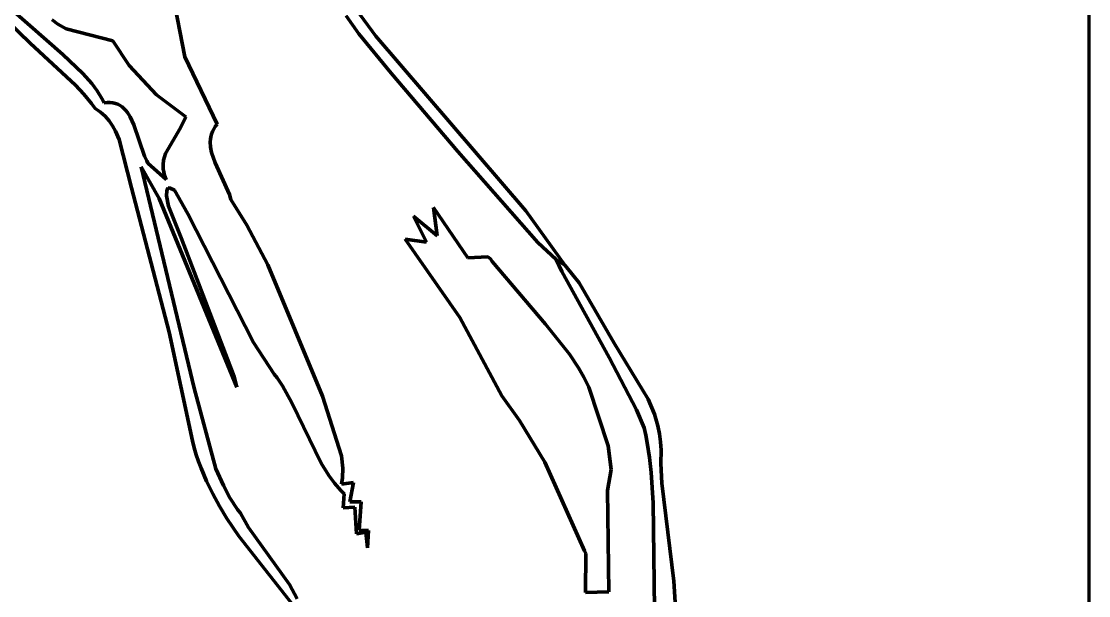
# Model space of a CAD drawing. Header units: millimetres. Extents: x 0 to 8.5, y 0 to 13.2.
# Drawn here: x 6.9 to 8.542, y 2.874 to 3.757 of the extents above; entities that cross this region are included whole.
import ezdxf

# ---------------------------------------------------------------- set-up
doc = ezdxf.new("R2010")
doc.units = ezdxf.units.MM
for name, color, linetype, lineweight in [('color#060606ff', 7, 'CONTINUOUS', 100), ('color#5c5c5cff', 7, 'CONTINUOUS', 100), ('color#ffffffff', 7, 'CONTINUOUS', 100)]:
    doc.layers.add(name, color=color, linetype=linetype, lineweight=lineweight)

msp = doc.modelspace()

# ---------------------------------------------------------------- linework, layer by layer
at = {"layer": 'color#060606ff'}
for p, q in [((7.1312, 3.8044), (7.151, 3.7026)), ((6.8839, 3.7758), (6.9636, 3.7062)), ((6.9131, 3.7238), (6.8788, 3.7568)), ((6.9558, 3.7527), (6.947, 3.7595)), ((6.9687, 3.7459), (6.9558, 3.7527)), ((7.0403, 3.727), (6.9687, 3.7459)), ((6.9832, 3.6591), (6.9131, 3.7238)), ((7.0656, 3.6895), (7.0403, 3.727)), ((6.9636, 3.7062), (6.9943, 3.6772)), ((7.151, 3.7026), (7.2008, 3.5992)), ((7.1077, 3.6441), (7.0656, 3.6895)), ((6.9943, 3.6772), (7.008, 3.6614)), ((6.996, 3.6452), (6.9832, 3.6591)), ((7.0079, 3.6306), (6.996, 3.6452)), ((7.008, 3.6614), (7.0163, 3.6502)), ((7.0163, 3.6502), (7.0238, 3.6383)), ((7.0135, 3.623), (7.0079, 3.6306)), ((7.0238, 3.6383), (7.0272, 3.6321)), ((7.0272, 3.6321), (7.032, 3.6326)), ((7.032, 3.6326), (7.0365, 3.6325)), ((7.0365, 3.6325), (7.0407, 3.632)), ((7.0407, 3.632), (7.0446, 3.631)), ((7.0446, 3.631), (7.0482, 3.6296)), ((7.0482, 3.6296), (7.0516, 3.6277)), ((7.153, 3.6102), (7.1077, 3.6441)), ((7.0177, 3.6203), (7.0135, 3.623)), ((7.0216, 3.6175), (7.0177, 3.6203)), ((7.0287, 3.6112), (7.0216, 3.6175)), ((7.0516, 3.6277), (7.0547, 3.6256)), ((7.0547, 3.6256), (7.0576, 3.623)), ((7.0576, 3.623), (7.0603, 3.6202)), ((7.0603, 3.6202), (7.0628, 3.6171)), ((7.0628, 3.6171), (7.0672, 3.6101)), ((7.0348, 3.6042), (7.0287, 3.6112)), ((7.0401, 3.5966), (7.0348, 3.6042)), ((7.0447, 3.5885), (7.0401, 3.5966)), ((7.0672, 3.6101), (7.0729, 3.5981)), ((7.0729, 3.5981), (7.0893, 3.5501)), ((7.1448, 3.5935), (7.153, 3.6102)), ((7.2008, 3.5992), (7.198, 3.5954)), ((7.0503, 3.5756), (7.0447, 3.5885)), ((7.1213, 3.5537), (7.1448, 3.5935)), ((7.1913, 3.5797), (7.1906, 3.5758)), ((7.1924, 3.5837), (7.1913, 3.5797)), ((7.1938, 3.5876), (7.1924, 3.5837)), ((7.1957, 3.5915), (7.1938, 3.5876)), ((7.198, 3.5954), (7.1957, 3.5915)), ((7.0692, 3.5011), (7.0503, 3.5756)), ((7.1906, 3.5758), (7.1903, 3.5718)), ((7.1903, 3.5718), (7.1907, 3.5637)), ((7.1907, 3.5637), (7.1922, 3.5556)), ((7.0893, 3.5501), (7.0927, 3.5426)), ((7.1185, 3.5439), (7.1213, 3.5537)), ((7.1922, 3.5556), (7.1977, 3.5394)), ((7.1119, 3.4847), (7.0843, 3.5333)), ((7.0843, 3.5333), (7.1658, 3.1931)), ((7.0927, 3.5426), (7.0945, 3.5392)), ((7.0945, 3.5392), (7.1226, 3.5138)), ((7.1178, 3.537), (7.1185, 3.5439)), ((7.1181, 3.5297), (7.1178, 3.537)), ((7.1977, 3.5394), (7.2198, 3.4909)), ((7.1188, 3.5259), (7.1181, 3.5297)), ((7.1197, 3.522), (7.1188, 3.5259)), ((7.1209, 3.518), (7.1197, 3.522)), ((7.1226, 3.5138), (7.1209, 3.518)), ((7.127, 3.2793), (7.0692, 3.5011)), ((7.1249, 3.5014), (7.1235, 3.4964)), ((7.1287, 3.5006), (7.1249, 3.5014)), ((7.1351, 3.4974), (7.1287, 3.5006)), ((7.1558, 3.4614), (7.1351, 3.4974)), ((7.2312, 3.1945), (7.1119, 3.4847)), ((7.1235, 3.4964), (7.123, 3.4888)), ((7.123, 3.4888), (7.1263, 3.4728)), ((7.2198, 3.4909), (7.2221, 3.483)), ((7.2221, 3.483), (7.2464, 3.4438)), ((7.1263, 3.4728), (7.1456, 3.4244)), ((7.5338, 3.4711), (7.5865, 3.3933)), ((7.5394, 3.4276), (7.5338, 3.4711)), ((7.2567, 3.2632), (7.1558, 3.4614)), ((7.5228, 3.4177), (7.503, 3.4577)), ((7.503, 3.4577), (7.5394, 3.4276)), ((7.2464, 3.4438), (7.2788, 3.3829)), ((7.1456, 3.4244), (7.2269, 3.2109)), ((7.5741, 3.3018), (7.4904, 3.4222)), ((7.4904, 3.4222), (7.5228, 3.4177)), ((7.2788, 3.3829), (7.363, 3.1808)), ((7.5865, 3.3933), (7.6172, 3.3953)), ((7.6172, 3.3953), (7.6214, 3.3919)), ((7.6214, 3.3919), (7.6239, 3.3878)), ((7.6239, 3.3878), (7.706, 3.2915)), ((7.7227, 3.391), (7.7364, 3.3818)), ((7.731, 3.3726), (7.7227, 3.391)), ((7.8039, 3.2402), (7.731, 3.3726)), ((7.7364, 3.3818), (7.7577, 3.3552)), ((7.7577, 3.3552), (7.8117, 3.2621)), ((7.6388, 3.1812), (7.5741, 3.3018)), ((7.706, 3.2915), (7.7429, 3.2456)), ((7.1629, 3.112), (7.127, 3.2793)), ((7.2888, 3.2147), (7.2567, 3.2632)), ((7.8117, 3.2621), (7.8641, 3.1761)), ((7.7429, 3.2456), (7.7568, 3.2246)), ((7.8459, 3.16), (7.8039, 3.2402)), ((7.7568, 3.2246), (7.7652, 3.21)), ((7.2269, 3.2109), (7.2312, 3.1945)), ((7.2932, 3.2088), (7.2888, 3.2147)), ((7.3014, 3.1965), (7.2932, 3.2088)), ((7.7652, 3.21), (7.7728, 3.1948)), ((7.1658, 3.1931), (7.199, 3.0693)), ((7.3159, 3.1708), (7.3014, 3.1965)), ((7.7728, 3.1948), (7.8023, 3.1043)), ((7.3611, 3.0777), (7.3159, 3.1708)), ((7.363, 3.1808), (7.3924, 3.0889)), ((7.6663, 3.1434), (7.6388, 3.1812)), ((7.8641, 3.1761), (7.8737, 3.153)), ((7.8577, 3.1322), (7.8459, 3.16)), ((7.8737, 3.153), (7.8791, 3.1351)), ((7.7049, 3.0795), (7.6663, 3.1434)), ((7.8603, 3.1208), (7.8577, 3.1322)), ((7.8625, 3.1093), (7.8603, 3.1208)), ((7.8791, 3.1351), (7.8816, 3.1229)), ((7.8816, 3.1229), (7.8832, 3.1104)), ((7.1657, 3.1013), (7.1629, 3.112)), ((7.8023, 3.1043), (7.8069, 3.0681)), ((7.8661, 3.0863), (7.8625, 3.1093)), ((7.8832, 3.1104), (7.8838, 3.0977)), ((7.1689, 3.0907), (7.1657, 3.1013)), ((7.1724, 3.0803), (7.1689, 3.0907)), ((7.3924, 3.0889), (7.3942, 3.0699)), ((7.8838, 3.0977), (7.8837, 3.0774)), ((7.1762, 3.0701), (7.1724, 3.0803)), ((7.3729, 3.059), (7.3611, 3.0777)), ((7.7663, 2.9431), (7.7049, 3.0795)), ((7.8687, 3.0632), (7.8661, 3.0863)), ((7.8837, 3.0774), (7.8852, 3.0471)), ((7.1846, 3.05), (7.1762, 3.0701)), ((7.199, 3.0693), (7.2105, 3.0433)), ((7.3816, 3.0471), (7.3729, 3.059)), ((7.3936, 3.0554), (7.3921, 3.0455)), ((7.3942, 3.0699), (7.3936, 3.0554)), ((7.8069, 3.0681), (7.8017, 3.036)), ((7.8715, 3.0167), (7.8687, 3.0632)), ((7.1941, 3.0305), (7.1846, 3.05)), ((7.2105, 3.0433), (7.2206, 3.0246)), ((7.3913, 3.0358), (7.3816, 3.0471)), ((7.3921, 3.0455), (7.4107, 3.048)), ((7.4107, 3.048), (7.4052, 3.0185)), ((7.8852, 3.0471), (7.9035, 2.8964)), ((7.2046, 3.0115), (7.1941, 3.0305)), ((7.2206, 3.0246), (7.2324, 3.0066)), ((7.3965, 3.0304), (7.3913, 3.0358)), ((7.3948, 3.0091), (7.3965, 3.0304)), ((7.8017, 3.036), (7.8034, 2.8802)), ((7.2159, 2.9929), (7.2046, 3.0115)), ((7.2324, 3.0066), (7.2367, 3.0007)), ((7.4128, 3.0101), (7.3948, 3.0091)), ((7.4052, 3.0185), (7.4224, 3.0183)), ((7.4154, 2.9693), (7.4128, 3.0101)), ((7.4224, 3.0183), (7.4194, 2.9749)), ((7.8738, 2.8532), (7.8715, 3.0167)), ((7.2341, 2.9657), (7.2159, 2.9929)), ((7.2367, 3.0007), (7.2492, 2.9787)), ((7.2492, 2.9787), (7.3122, 2.8913)), ((7.4194, 2.9749), (7.4337, 2.9742)), ((7.4337, 2.9742), (7.432, 2.9478)), ((7.3288, 2.8458), (7.2341, 2.9657)), ((7.4295, 2.9716), (7.4154, 2.9693)), ((7.432, 2.9478), (7.4295, 2.9716)), ((7.7682, 2.9388), (7.7663, 2.9431)), ((7.7678, 2.8789), (7.7682, 2.9388)), ((7.3122, 2.8913), (7.3243, 2.8693)), ((7.9035, 2.8964), (7.906, 2.8561)), ((7.8034, 2.8802), (7.7678, 2.8789))]:
    msp.add_line(p, q, dxfattribs=at)
at = {"layer": 'color#5c5c5cff'}
for p, q in [((7.3614, 3.8486), (7.445, 3.7344)), ((7.4189, 3.7382), (7.3993, 3.7656)), ((7.4689, 3.6773), (7.4189, 3.7382)), ((7.445, 3.7344), (7.6758, 3.4658)), ((7.5712, 3.557), (7.4689, 3.6773)), ((7.6941, 3.4169), (7.5712, 3.557)), ((7.6758, 3.4658), (7.7364, 3.3818)), ((7.7227, 3.391), (7.6941, 3.4169)), ((7.7364, 3.3818), (7.7227, 3.391))]:
    msp.add_line(p, q, dxfattribs=at)
at = {"layer": 'color#ffffffff'}
for p, q in [((8.5417, 13.1944), (8.5417, 0)), ((7.445, 3.7344), (7.3614, 3.8486)), ((7.151, 3.7026), (7.1312, 3.8044)), ((6.9636, 3.7062), (6.8839, 3.7758)), ((7.3993, 3.7656), (7.4189, 3.7382)), ((6.8788, 3.7568), (6.9131, 3.7238)), ((6.947, 3.7595), (6.9558, 3.7527)), ((6.9558, 3.7527), (6.9687, 3.7459)), ((6.9687, 3.7459), (7.0403, 3.727)), ((7.4189, 3.7382), (7.4689, 3.6773)), ((7.6758, 3.4658), (7.445, 3.7344)), ((6.9131, 3.7238), (6.9832, 3.6591)), ((7.0403, 3.727), (7.0656, 3.6895)), ((6.9943, 3.6772), (6.9636, 3.7062)), ((7.2008, 3.5992), (7.151, 3.7026)), ((7.0656, 3.6895), (7.1077, 3.6441)), ((7.008, 3.6614), (6.9943, 3.6772)), ((7.4689, 3.6773), (7.5712, 3.557)), ((6.9832, 3.6591), (6.996, 3.6452)), ((6.996, 3.6452), (7.0079, 3.6306)), ((7.0163, 3.6502), (7.008, 3.6614)), ((7.0238, 3.6383), (7.0163, 3.6502)), ((7.0079, 3.6306), (7.0135, 3.623)), ((7.0272, 3.6321), (7.0238, 3.6383)), ((7.032, 3.6326), (7.0272, 3.6321)), ((7.0365, 3.6325), (7.032, 3.6326)), ((7.0407, 3.632), (7.0365, 3.6325)), ((7.0446, 3.631), (7.0407, 3.632)), ((7.0482, 3.6296), (7.0446, 3.631)), ((7.0516, 3.6277), (7.0482, 3.6296)), ((7.1077, 3.6441), (7.153, 3.6102)), ((7.0135, 3.623), (7.0177, 3.6203)), ((7.0177, 3.6203), (7.0216, 3.6175)), ((7.0216, 3.6175), (7.0287, 3.6112)), ((7.0547, 3.6256), (7.0516, 3.6277)), ((7.0576, 3.623), (7.0547, 3.6256)), ((7.0603, 3.6202), (7.0576, 3.623)), ((7.0628, 3.6171), (7.0603, 3.6202)), ((7.0672, 3.6101), (7.0628, 3.6171)), ((7.0287, 3.6112), (7.0348, 3.6042)), ((7.0348, 3.6042), (7.0401, 3.5966)), ((7.0401, 3.5966), (7.0447, 3.5885)), ((7.0729, 3.5981), (7.0672, 3.6101)), ((7.0893, 3.5501), (7.0729, 3.5981)), ((7.153, 3.6102), (7.1448, 3.5935)), ((7.198, 3.5954), (7.2008, 3.5992)), ((7.0447, 3.5885), (7.0503, 3.5756)), ((7.1448, 3.5935), (7.1213, 3.5537)), ((7.1906, 3.5758), (7.1913, 3.5797)), ((7.1913, 3.5797), (7.1924, 3.5837)), ((7.1924, 3.5837), (7.1938, 3.5876)), ((7.1938, 3.5876), (7.1957, 3.5915)), ((7.1957, 3.5915), (7.198, 3.5954)), ((7.0503, 3.5756), (7.0692, 3.5011)), ((7.1903, 3.5718), (7.1906, 3.5758)), ((7.1907, 3.5637), (7.1903, 3.5718)), ((7.1922, 3.5556), (7.1907, 3.5637)), ((7.0927, 3.5426), (7.0893, 3.5501)), ((7.1213, 3.5537), (7.1185, 3.5439)), ((7.1977, 3.5394), (7.1922, 3.5556)), ((7.5712, 3.557), (7.6941, 3.4169)), ((7.1658, 3.1931), (7.0843, 3.5333)), ((7.0843, 3.5333), (7.1119, 3.4847)), ((7.0945, 3.5392), (7.0927, 3.5426)), ((7.1226, 3.5138), (7.0945, 3.5392)), ((7.1185, 3.5439), (7.1178, 3.537)), ((7.1178, 3.537), (7.1181, 3.5297)), ((7.2198, 3.4909), (7.1977, 3.5394)), ((7.1181, 3.5297), (7.1188, 3.5259)), ((7.1188, 3.5259), (7.1197, 3.522)), ((7.1197, 3.522), (7.1209, 3.518)), ((7.1209, 3.518), (7.1226, 3.5138)), ((7.0692, 3.5011), (7.127, 3.2793)), ((7.1235, 3.4964), (7.1249, 3.5014)), ((7.1249, 3.5014), (7.1287, 3.5006)), ((7.1287, 3.5006), (7.1351, 3.4974)), ((7.1351, 3.4974), (7.1558, 3.4614)), ((7.1119, 3.4847), (7.2312, 3.1945)), ((7.123, 3.4888), (7.1235, 3.4964)), ((7.1263, 3.4728), (7.123, 3.4888)), ((7.2221, 3.483), (7.2198, 3.4909)), ((7.2464, 3.4438), (7.2221, 3.483)), ((7.1456, 3.4244), (7.1263, 3.4728)), ((7.5338, 3.4711), (7.5394, 3.4276)), ((7.5865, 3.3933), (7.5338, 3.4711)), ((7.7364, 3.3818), (7.6758, 3.4658)), ((7.1558, 3.4614), (7.2567, 3.2632)), ((7.5394, 3.4276), (7.503, 3.4577)), ((7.503, 3.4577), (7.5228, 3.4177)), ((7.2788, 3.3829), (7.2464, 3.4438)), ((7.2269, 3.2109), (7.1456, 3.4244)), ((7.5228, 3.4177), (7.4904, 3.4222)), ((7.4904, 3.4222), (7.5741, 3.3018)), ((7.6941, 3.4169), (7.7227, 3.391)), ((7.363, 3.1808), (7.2788, 3.3829)), ((7.6172, 3.3953), (7.5865, 3.3933)), ((7.6214, 3.3919), (7.6172, 3.3953)), ((7.6239, 3.3878), (7.6214, 3.3919)), ((7.706, 3.2915), (7.6239, 3.3878)), ((7.7227, 3.391), (7.731, 3.3726)), ((7.731, 3.3726), (7.8039, 3.2402)), ((7.7577, 3.3552), (7.7364, 3.3818)), ((7.8117, 3.2621), (7.7577, 3.3552)), ((7.5741, 3.3018), (7.6388, 3.1812)), ((7.7429, 3.2456), (7.706, 3.2915)), ((7.127, 3.2793), (7.1629, 3.112)), ((7.2567, 3.2632), (7.2888, 3.2147)), ((7.8641, 3.1761), (7.8117, 3.2621)), ((7.7568, 3.2246), (7.7429, 3.2456)), ((7.8039, 3.2402), (7.8459, 3.16)), ((7.7652, 3.21), (7.7568, 3.2246)), ((7.2312, 3.1945), (7.2269, 3.2109)), ((7.2888, 3.2147), (7.2932, 3.2088)), ((7.2932, 3.2088), (7.3014, 3.1965)), ((7.7728, 3.1948), (7.7652, 3.21)), ((7.199, 3.0693), (7.1658, 3.1931)), ((7.3014, 3.1965), (7.3159, 3.1708)), ((7.8023, 3.1043), (7.7728, 3.1948)), ((7.3159, 3.1708), (7.3611, 3.0777)), ((7.3924, 3.0889), (7.363, 3.1808)), ((7.6388, 3.1812), (7.6663, 3.1434)), ((7.8737, 3.153), (7.8641, 3.1761)), ((7.8459, 3.16), (7.8577, 3.1322)), ((7.8791, 3.1351), (7.8737, 3.153)), ((7.6663, 3.1434), (7.7049, 3.0795)), ((7.8577, 3.1322), (7.8603, 3.1208)), ((7.8603, 3.1208), (7.8625, 3.1093)), ((7.8816, 3.1229), (7.8791, 3.1351)), ((7.8832, 3.1104), (7.8816, 3.1229)), ((7.1629, 3.112), (7.1657, 3.1013)), ((7.8069, 3.0681), (7.8023, 3.1043)), ((7.8625, 3.1093), (7.8661, 3.0863)), ((7.8838, 3.0977), (7.8832, 3.1104)), ((7.1657, 3.1013), (7.1689, 3.0907)), ((7.1689, 3.0907), (7.1724, 3.0803)), ((7.3942, 3.0699), (7.3924, 3.0889)), ((7.8837, 3.0774), (7.8838, 3.0977)), ((7.1724, 3.0803), (7.1762, 3.0701)), ((7.3611, 3.0777), (7.3729, 3.059)), ((7.7049, 3.0795), (7.7663, 2.9431)), ((7.8661, 3.0863), (7.8687, 3.0632)), ((7.8852, 3.0471), (7.8837, 3.0774)), ((7.1762, 3.0701), (7.1846, 3.05)), ((7.2105, 3.0433), (7.199, 3.0693)), ((7.3729, 3.059), (7.3816, 3.0471)), ((7.3921, 3.0455), (7.3936, 3.0554)), ((7.3936, 3.0554), (7.3942, 3.0699)), ((7.8017, 3.036), (7.8069, 3.0681)), ((7.8687, 3.0632), (7.8715, 3.0167)), ((7.1846, 3.05), (7.1941, 3.0305)), ((7.2206, 3.0246), (7.2105, 3.0433)), ((7.3816, 3.0471), (7.3913, 3.0358)), ((7.4107, 3.048), (7.3921, 3.0455)), ((7.4052, 3.0185), (7.4107, 3.048)), ((7.9035, 2.8964), (7.8852, 3.0471)), ((7.1941, 3.0305), (7.2046, 3.0115)), ((7.2324, 3.0066), (7.2206, 3.0246)), ((7.3913, 3.0358), (7.3965, 3.0304)), ((7.3965, 3.0304), (7.3948, 3.0091)), ((7.8034, 2.8802), (7.8017, 3.036)), ((7.2046, 3.0115), (7.2159, 2.9929)), ((7.2367, 3.0007), (7.2324, 3.0066)), ((7.3948, 3.0091), (7.4128, 3.0101)), ((7.4224, 3.0183), (7.4052, 3.0185)), ((7.4128, 3.0101), (7.4154, 2.9693)), ((7.4194, 2.9749), (7.4224, 3.0183)), ((7.8715, 3.0167), (7.8738, 2.8532)), ((7.2159, 2.9929), (7.2341, 2.9657)), ((7.2492, 2.9787), (7.2367, 3.0007)), ((7.3122, 2.8913), (7.2492, 2.9787)), ((7.4337, 2.9742), (7.4194, 2.9749)), ((7.432, 2.9478), (7.4337, 2.9742)), ((7.2341, 2.9657), (7.3288, 2.8458)), ((7.4154, 2.9693), (7.4295, 2.9716)), ((7.4295, 2.9716), (7.432, 2.9478)), ((7.7663, 2.9431), (7.7682, 2.9388)), ((7.7682, 2.9388), (7.7678, 2.8789)), ((7.3243, 2.8693), (7.3122, 2.8913)), ((7.906, 2.8561), (7.9035, 2.8964)), ((7.7678, 2.8789), (7.8034, 2.8802))]:
    msp.add_line(p, q, dxfattribs=at)

doc.saveas('drawing.dxf')
